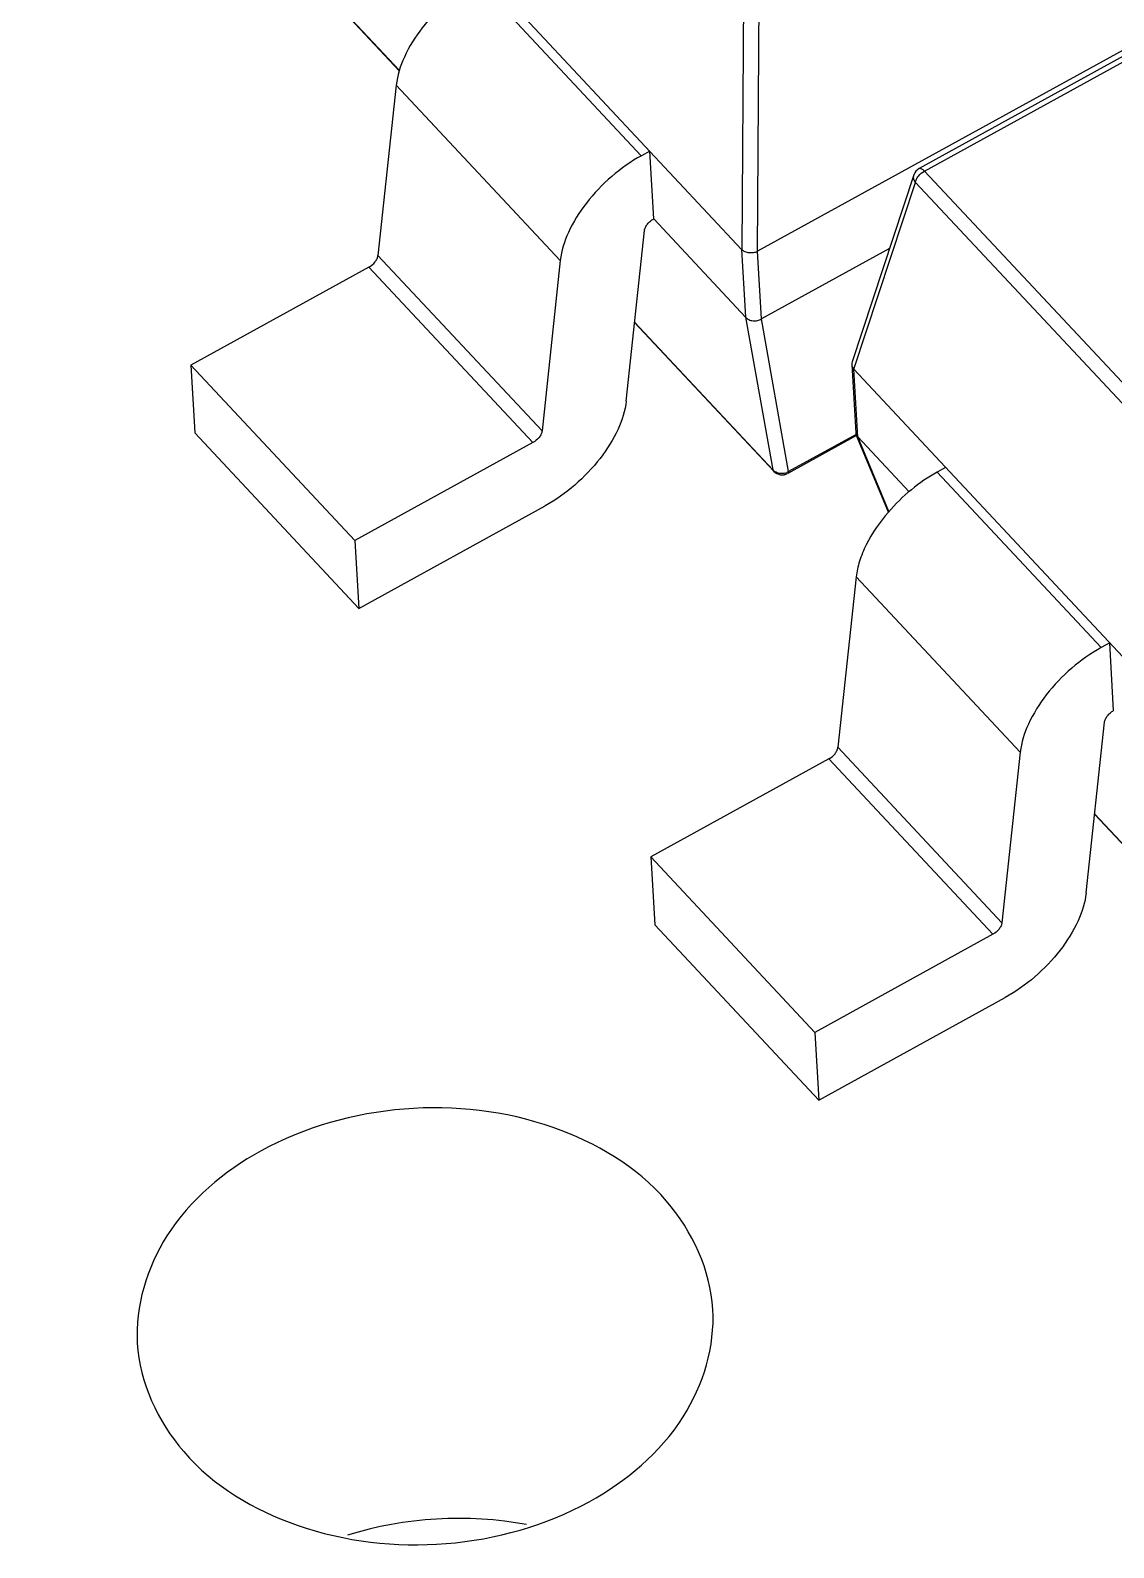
# Model space of a CAD drawing. Header units: millimetres. Extents: x 1514 to 2054, y 119 to 530.
# Drawn here: x 1786.378 to 1788.258, y 329.713 to 332.344 of the extents above; entities that cross this region are included whole.
import ezdxf

# ---------------------------------------------------------------- set-up
doc = ezdxf.new("R2010")
doc.units = ezdxf.units.MM
doc.header["$LTSCALE"] = 30.734
doc.layers.get('0').update_dxf_attribs({"linetype": 'CONTINUOUS'})

msp = doc.modelspace()

# ---------------------------------------------------------------- linework, layer by layer
at = {"color": 7}
for p, q in [((1787.6121, 331.9642), (1785.9277, 333.7647)), ((1787.0185, 332.2736), (1786.3454, 332.993)), ((1787.0186, 332.2744), (1786.3455, 332.9939)), ((1789.1342, 332.7725), (1787.9204, 332.1045)), ((1787.9293, 332.1), (1789.1431, 332.768)), ((1789.0034, 332.7114), (1787.6399, 331.9611)), ((1787.1536, 332.4306), (1787.4382, 332.1265)), ((1787.6154, 332.3992), (1787.6123, 331.964)), ((1787.6397, 331.9609), (1787.6428, 332.3962)), ((1787.0132, 332.249), (1786.9814, 331.9534)), ((1787.0132, 332.249), (1787.2977, 331.9448)), ((1787.4528, 332.1345), (1787.4383, 332.1266)), ((1787.4597, 332.0171), (1787.4528, 332.1345)), ((1787.911, 332.0933), (1787.8037, 331.7689)), ((1789.51, 330.4103), (1787.9293, 332.1)), ((1787.8066, 331.7564), (1787.9137, 332.0804)), ((1787.9137, 332.0804), (1789.4944, 330.3907)), ((1787.6192, 331.8466), (1787.4597, 332.0171)), ((1787.412, 331.7012), (1787.4438, 331.9969)), ((1787.6121, 331.9642), (1787.619, 331.8468)), ((1787.6468, 331.8436), (1787.6399, 331.9611)), ((1787.8689, 331.9658), (1787.6466, 331.8435)), ((1786.9658, 331.9332), (1786.6569, 331.7632)), ((1787.2503, 331.6291), (1786.9658, 331.9332)), ((1786.9814, 331.9534), (1787.266, 331.6493)), ((1787.2977, 331.9448), (1787.266, 331.6493)), ((1787.6678, 331.5795), (1787.4266, 331.8373)), ((1787.6664, 331.582), (1787.4267, 331.8382)), ((1787.6192, 331.8466), (1787.6664, 331.582)), ((1787.6938, 331.5789), (1787.6466, 331.8435)), ((1786.6569, 331.7632), (1786.6638, 331.6458)), ((1786.6569, 331.7632), (1786.9414, 331.4591)), ((1787.8032, 331.7645), (1787.8101, 331.6462)), ((1787.8137, 331.6387), (1787.8067, 331.7562)), ((1789.4911, 329.9556), (1787.8067, 331.7562)), ((1786.6638, 331.6458), (1786.9483, 331.3416)), ((1787.8107, 331.6432), (1787.6938, 331.5789)), ((1787.2503, 331.6291), (1786.9414, 331.4591)), ((1787.8116, 331.6414), (1787.6921, 331.5756)), ((1787.811, 331.6427), (1787.8137, 331.6387)), ((1787.8669, 331.5086), (1787.811, 331.6427)), ((1787.9027, 331.5435), (1787.8135, 331.6389)), ((1787.8675, 331.5094), (1787.8135, 331.6389)), ((1787.6678, 331.5795), (1787.6664, 331.582)), ((1787.9661, 331.5859), (1787.9515, 331.5778)), ((1787.9515, 331.5778), (1788.236, 331.2737)), ((1786.9483, 331.3416), (1787.2717, 331.5195)), ((1786.9414, 331.4591), (1786.9483, 331.3416)), ((1787.811, 331.3962), (1787.7792, 331.1006)), ((1787.811, 331.3962), (1788.0955, 331.092)), ((1788.2506, 331.2817), (1788.2361, 331.2737)), ((1788.2575, 331.1643), (1788.2506, 331.2817)), ((1788.2098, 330.8483), (1788.2416, 331.144)), ((1787.7792, 331.1006), (1788.0638, 330.7964)), ((1788.0955, 331.092), (1788.0638, 330.7964)), ((1787.7636, 331.0804), (1787.4547, 330.9104)), ((1788.0482, 330.7763), (1787.7636, 331.0804)), ((1788.8977, 330.2658), (1788.2245, 330.9853)), ((1788.8975, 330.265), (1788.2245, 330.9845)), ((1787.4547, 330.9104), (1787.4616, 330.7929)), ((1787.4547, 330.9104), (1787.7392, 330.6062)), ((1787.4616, 330.7929), (1787.7461, 330.4888)), ((1788.0482, 330.7763), (1787.7392, 330.6062)), ((1787.7461, 330.4888), (1788.0695, 330.6667)), ((1787.7392, 330.6062), (1787.7461, 330.4888))]:
    msp.add_line(p, q, dxfattribs=at)
for centre, radius, start, end in [((1787.93, 332.087), 0.02, 118.8146, 161.793), ((1787.6825, 331.5933), 0.0202, 223.1642, 241.9213), ((1787.6824, 331.5931), 0.02, 241.994, 280.4542), ((1787.6824, 331.5933), 0.0201, 280.5205, 298.7569), ((1787.6816, 331.5977), 0.0224, 283.3562, 295.6427), ((1787.682, 331.5969), 0.0215, 295.6253, 303.1933)]:
    msp.add_arc(centre, radius, start, end, dxfattribs=at)
for points, knots in [([(1787.1537, 332.4307), (1787.1354, 332.4206), (1787.1007, 332.3961), (1787.0576, 332.3509), (1787.0265, 332.3015), (1787.015, 332.2658), (1787.0132, 332.249)], [0, 0, 0, 0, 0.264721, 0.534319, 0.785492, 1, 1, 1, 1]), ([(1787.4383, 332.1266), (1787.42, 332.1165), (1787.3853, 332.0919), (1787.3422, 332.0468), (1787.311, 331.9974), (1787.2995, 331.9617), (1787.2977, 331.9448)], [0, 0, 0, 0, 0.264754, 0.53435, 0.785497, 1, 1, 1, 1]), ([(1787.9137, 332.0804), (1787.9123, 332.0822), (1787.9102, 332.0864), (1787.9104, 332.0912), (1787.911, 332.0932)], [0, 0, 0, 0, 0.523003, 1, 1, 1, 1]), ([(1787.9137, 332.0804), (1787.914, 332.0822), (1787.9153, 332.0861), (1787.92, 332.0933), (1787.9253, 332.0978), (1787.9293, 332.1)], [0, 0, 0, 0, 0.217466, 0.469654, 1, 1, 1, 1]), ([(1787.9204, 332.1045), (1787.9215, 332.1051), (1787.9241, 332.1044), (1787.9268, 332.1024), (1787.9284, 332.1009), (1787.9293, 332.1)], [0, 0, 0, 0, 0.36884, 0.65205, 1, 1, 1, 1]), ([(1787.4438, 331.9969), (1787.444, 331.9988), (1787.4454, 332.0028), (1787.4489, 332.0083), (1787.4538, 332.0133), (1787.4576, 332.016), (1787.4597, 332.0171)], [0, 0, 0, 0, 0.21525, 0.46685, 0.736174, 1, 1, 1, 1]), ([(1787.6123, 331.964), (1787.6138, 331.9624), (1787.618, 331.9601), (1787.625, 331.9584), (1787.6325, 331.9586), (1787.6375, 331.9598), (1787.6397, 331.961)], [0, 0, 0, 0, 0.226347, 0.480452, 0.745383, 1, 1, 1, 1]), ([(1786.9658, 331.9332), (1786.9699, 331.9355), (1786.9753, 331.9401), (1786.9799, 331.9476), (1786.9812, 331.9515), (1786.9814, 331.9534)], [0, 0, 0, 0, 0.533095, 0.784933, 1, 1, 1, 1]), ([(1787.619, 331.8468), (1787.6207, 331.8451), (1787.6246, 331.8419), (1787.632, 331.8399), (1787.6398, 331.8403), (1787.6446, 331.8424), (1787.6468, 331.8437)], [0, 0, 0, 0, 0.234941, 0.485982, 0.74501, 1, 1, 1, 1]), ([(1787.8032, 331.7645), (1787.8032, 331.7638), (1787.8036, 331.7608), (1787.805, 331.758), (1787.8066, 331.7564)], [0, 0, 0, 0, 0.241821, 1, 1, 1, 1]), ([(1787.412, 331.7012), (1787.4102, 331.6843), (1787.3986, 331.6487), (1787.3676, 331.5993), (1787.3246, 331.5542), (1787.29, 331.5296), (1787.2717, 331.5195)], [0, 0, 0, 0, 0.214546, 0.465598, 0.735208, 1, 1, 1, 1]), ([(1787.266, 331.6493), (1787.2658, 331.6474), (1787.2645, 331.6434), (1787.2598, 331.636), (1787.2544, 331.6313), (1787.2503, 331.6291)], [0, 0, 0, 0, 0.215067, 0.466905, 1, 1, 1, 1]), ([(1787.672, 331.5776), (1787.6715, 331.5778), (1787.6694, 331.579), (1787.6675, 331.5806), (1787.6664, 331.582)], [0, 0, 0, 0, 0.255316, 1, 1, 1, 1]), ([(1787.6868, 331.5759), (1787.6843, 331.5753), (1787.6792, 331.575), (1787.6742, 331.5764), (1787.672, 331.5776)], [0, 0, 0, 0, 0.506105, 1, 1, 1, 1]), ([(1787.6938, 331.5789), (1787.6937, 331.5785), (1787.6935, 331.5773), (1787.6928, 331.576), (1787.6921, 331.5756)], [0, 0, 0, 0, 0.305015, 1, 1, 1, 1]), ([(1787.9516, 331.5779), (1787.9357, 331.5692), (1787.9053, 331.5483), (1787.8789, 331.5227), (1787.8668, 331.5086)], [0, 0, 0, 0, 0.493503, 1, 1, 1, 1]), ([(1787.8668, 331.5086), (1787.8518, 331.4913), (1787.8326, 331.4637), (1787.8163, 331.4245), (1787.812, 331.4053), (1787.811, 331.3962)], [0, 0, 0, 0, 0.540486, 0.782722, 1, 1, 1, 1]), ([(1788.2361, 331.2737), (1788.2178, 331.2637), (1788.1831, 331.2391), (1788.14, 331.194), (1788.1089, 331.1445), (1788.0973, 331.1088), (1788.0955, 331.092)], [0, 0, 0, 0, 0.264754, 0.53435, 0.785497, 1, 1, 1, 1]), ([(1788.2416, 331.144), (1788.2418, 331.1459), (1788.2432, 331.1499), (1788.2467, 331.1555), (1788.2516, 331.1605), (1788.2555, 331.1632), (1788.2575, 331.1643)], [0, 0, 0, 0, 0.21525, 0.46685, 0.736174, 1, 1, 1, 1]), ([(1787.7636, 331.0804), (1787.7677, 331.0826), (1787.7731, 331.0873), (1787.7778, 331.0947), (1787.779, 331.0987), (1787.7792, 331.1006)], [0, 0, 0, 0, 0.533095, 0.784933, 1, 1, 1, 1]), ([(1788.2098, 330.8483), (1788.208, 330.8315), (1788.1965, 330.7959), (1788.1655, 330.7465), (1788.1224, 330.7014), (1788.0878, 330.6768), (1788.0695, 330.6667)], [0, 0, 0, 0, 0.214546, 0.465598, 0.735208, 1, 1, 1, 1]), ([(1788.0638, 330.7964), (1788.0636, 330.7946), (1788.0623, 330.7906), (1788.0576, 330.7832), (1788.0523, 330.7785), (1788.0482, 330.7763)], [0, 0, 0, 0, 0.215067, 0.466905, 1, 1, 1, 1]), ([(1787.5623, 330.1259), (1787.5583, 330.1939), (1787.4911, 330.3382), (1787.2817, 330.4611), (1787.0265, 330.4904), (1786.8541, 330.4422), (1786.7786, 330.4006)], [0, 0, 0, 0, 0.21346, 0.458273, 0.729973, 1, 1, 1, 1]), ([(1786.7786, 330.4006), (1786.7145, 330.3653), (1786.6034, 330.2735), (1786.5602, 330.1313), (1786.564, 330.067)], [0, 0, 0, 0, 0.531996, 1, 1, 1, 1]), ([(1787.3477, 329.7923), (1787.4119, 329.8276), (1787.5229, 329.9194), (1787.5661, 330.0616), (1787.5623, 330.1259)], [0, 0, 0, 0, 0.531996, 1, 1, 1, 1]), ([(1786.564, 330.067), (1786.5681, 329.999), (1786.6352, 329.8547), (1786.8446, 329.7318), (1787.0998, 329.7025), (1787.2722, 329.7508), (1787.3477, 329.7923)], [0, 0, 0, 0, 0.21346, 0.458273, 0.729973, 1, 1, 1, 1])]:
    msp.add_open_spline(points, degree=3, knots=knots, dxfattribs=at)
for points in [[(1787.8037, 331.7689), (1787.8033, 331.7675), (1787.8031, 331.766), (1787.8032, 331.7645)], [(1787.8101, 331.6462), (1787.8102, 331.645), (1787.8105, 331.6438), (1787.811, 331.6427)], [(1787.2392, 329.7526), (1787.1373, 329.7715), (1787.0277, 329.7651), (1786.9287, 329.7342)]]:
    msp.add_open_spline(points, degree=3, dxfattribs=at)

doc.saveas('drawing.dxf')
